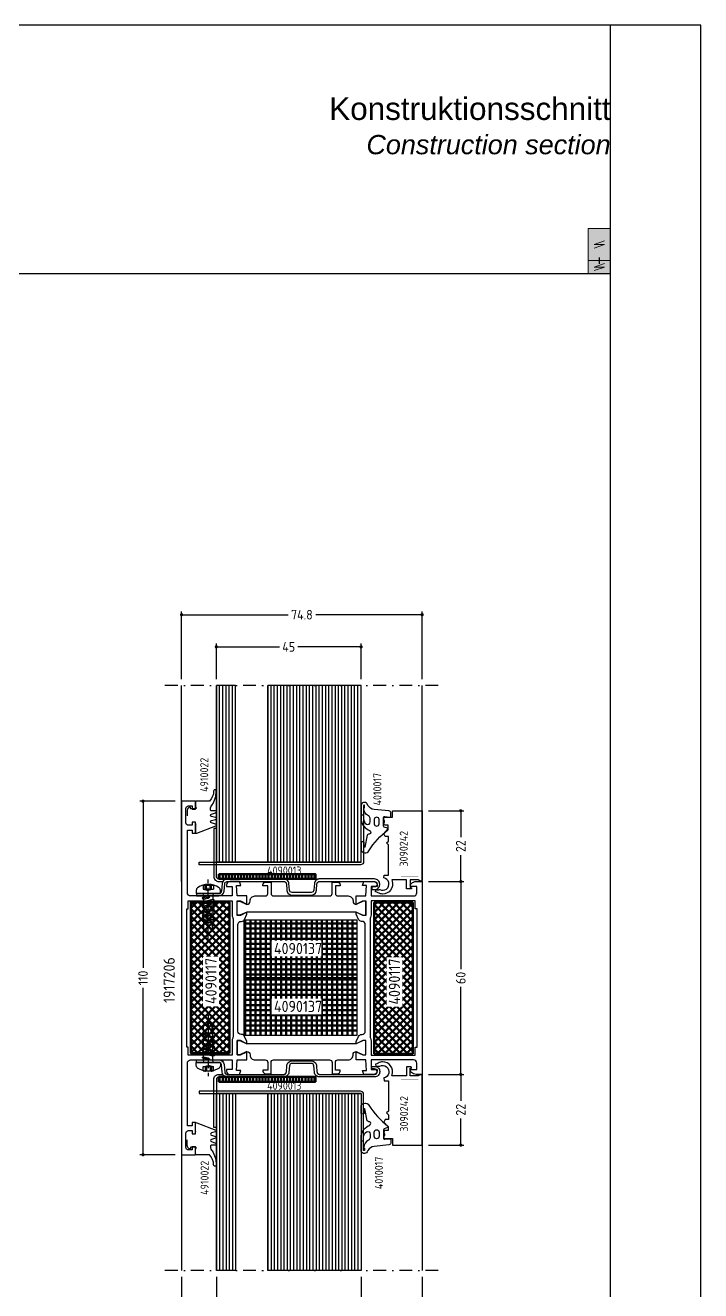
# Model space of a CAD drawing. Header units: millimetres. Extents: x 415 to 4125, y 1522 to 2116.
# Drawn here: x 1094.6 to 1304.6, y 1722.2 to 2115.9 of the extents above; entities that cross this region are included whole.
import ezdxf

# ---------------------------------------------------------------- set-up
doc = ezdxf.new("R2010")
doc.units = ezdxf.units.MM
for name, pattern in [('AM_ISO02W050', [7.5, 6, -1.5]), ('AM_ISO08W050', [18, 12, -1.5, 3, -1.5]), ('DASHDOT', [8, 4, -2, 0, -2])]:
    doc.linetypes.add(name, pattern=pattern)
for name, color, linetype in [('04TXT', 2, 'Continuous'), ('AM_1', 2, 'Continuous'), ('AM_3', 6, 'AM_ISO02W050'), ('AM_7', 4, 'AM_ISO08W050'), ('CENTER', 7, 'Continuous'), ('DUENN', 7, 'Continuous'), ('GLAS', 7, 'Continuous'), ('PROFILE', 7, 'Continuous'), ('TEXT', 7, 'Continuous'), ('THICKNESS2', 7, 'Continuous'), ('WBC-GER-ENG', 7, 'Continuous')]:
    doc.layers.add(name, color=color, linetype=linetype)
for name, color, linetype, lineweight in [('AM_0', 7, 'Continuous', 50), ('AM_5', 3, 'Continuous', 25), ('AM_C', 2, 'Continuous', 50), ('AM_D', 7, 'Continuous', 50), ('Cont2', 2, 'Continuous', 25), ('Cont3', 70, 'Continuous', 18), ('Cont4', 10, 'Continuous', 13)]:
    doc.layers.add(name, color=color, linetype=linetype, lineweight=lineweight)
doc.layers.add('BOUND_EXT', color=30, linetype='Continuous', plot=False)
doc.layers.add('BOUND_INT', color=30, linetype='Continuous', plot=False)
doc.styles.add('HBS_DIMTEXTSTYLE', font='isocp.shx')
doc.styles.get("Standard").update_dxf_attribs({"font": 'ISOCP.SHX'})
doc.styles.add('SWISSB', font='swissb.ttf')
doc.dimstyles.new('HBS_Cata_1-1', dxfattribs={"dimtxt": 3, "dimasz": 1, "dimexe": 1, "dimexo": 2, "dimgap": 1, "dimtad": 0, "dimtoh": 1, "dimdec": 1, "dimdsep": 46, "dimtxsty": 'HBS_DIMTEXTSTYLE', "dimblk": 'DOT', "dimcen": 0, "dimclrd": 256, "dimclre": 256, "dimclrt": 2, "dimadec": 0, "dimazin": 2, "dimtp": 0.1, "dimtm": 0.1, "dimtfac": 0.7, "dimtdec": 1, "dimtmove": 0, "dimatfit": 3, "dimldrblk": 'NONE', "dimfxl": 1, "dimlwd": -1, "dimlwe": -1, "dimarcsym": 1})

# ---------------------------------------------------------------- blocks, each defined once
blk = doc.blocks.new('$$_EX')
at = {"layer": 'BOUND_EXT'}
for p, q in [((210, 297), (0, 297)), ((210, 0), (210, 297))]:
    blk.add_line(p, q, dxfattribs=at)
blk = doc.blocks.new('WI1917206_255_255')
at = {"linetype": 'Continuous'}
for points in [[(2, 46), (3.5, 46), (3.5, 45), (4.5, 45), (4.5, 48.5), (3.5, 48.5), (3.5, 47.5), (2.3, 47.5, -0.414214), (1.5, 48.3), (1.5, 52.7, -0.414214), (2.3, 53.5), (3.5, 53.5), (3.5, 52.5), (4.5, 52.5), (4.5, 55), (0.2, 55), (0.2, -55), (4.5, -55), (4.5, -52.5), (3.5, -52.5), (3.5, -53.5), (2.3, -53.5, -0.414214), (1.5, -52.7), (1.5, -48.3, -0.414214), (2.3, -47.5), (3.5, -47.5), (3.5, -48.5), (4.5, -48.5), (4.5, -45), (3.5, -45), (3.5, -46), (2, -46), (2, -26.5, -0.414214), (3, -25.5), (15.9, -25.5), (15.9, -28.5), (14.2, -28.5), (14.2, -29, 0.414214), (15.2, -30), (18.148865, -30), (18.58563, -28.8), (17.279263, -28.8), (17.5, -25.5), (20.5, -25.499999), (20.5, -22.9), (18.3, -23.9), (17.5, -23.9), (17.5, -19.5), (18.3, -19.5), (20.5, -20.5), (20.5, -19.8), (20.5, -19.8), (19.766453, -18.186197, 0.294108), (18.856087, -17.6), (18.7, -17.6, -0.414214), (17.7, -16.6), (17.7, 16.6, -0.414214), (18.7, 17.6), (18.856087, 17.6, 0.294108), (19.766453, 18.186197), (20.5, 19.8), (20.5, 20.5), (18.3, 19.5), (17.5, 19.5), (17.5, 23.9), (18.3, 23.9), (20.5, 22.9), (20.5, 25.499999), (17.5, 25.5), (17.279263, 28.8), (18.58563, 28.8), (18.148865, 30), (15.2, 30, 0.414214), (14.2, 29), (14.2, 28.5), (15.9, 28.5), (15.9, 25.5), (9.361696, 25.5)], [(9.361696, 25.5), (3, 25.5, -0.414214), (2, 26.5), (2, 46)], [(66.170045, 25.5), (72.3, 25.5, 0.414214), (73.3, 26.5), (73.3, 28.5), (71.5, 28.5), (71.287868, 29.012132), (71.689949, 29.414214, -0.198912), (73.104163, 30), (75, 30), (75, -30), (73.104163, -30, -0.198912), (71.689949, -29.414214), (71.287868, -29.012132), (71.5, -28.5), (73.3, -28.5), (73.3, -26.5, 0.414214), (72.3, -25.5), (59.1, -25.5), (59.1, -28.5), (61, -28.5), (61, -29, -0.414214), (60, -30), (56.851135, -30), (56.41437, -28.8), (57.720737, -28.8), (57.5, -25.5), (54.5, -25.499999), (54.5, -22.9), (56.7, -23.9), (57.5, -23.9), (57.5, -19.5), (56.7, -19.5), (54.5, -20.5), (54.5, -19.8), (55.233547, -18.186197, -0.294108), (56.143913, -17.6), (56.3, -17.6, 0.414214), (57.3, -16.6), (57.3, 16.6, 0.414214), (56.3, 17.6), (56.143913, 17.6, -0.294108), (55.233547, 18.186197), (54.5, 19.8), (54.5, 19.8), (54.5, 20.5), (56.7, 19.5), (57.5, 19.5), (57.5, 23.9), (56.7, 23.9), (54.5, 22.9), (54.5, 25.499999), (57.5, 25.5), (57.720737, 28.8), (56.41437, 28.8), (56.851135, 30), (60, 30, -0.414214), (61, 29), (61, 28.5), (59.1, 28.5), (59.1, 25.5), (66.170045, 25.5)], [(9.498163, 24), (15.9, 24), (15.9, 19.65, 0.112281), (16.101639, 18.763398), (16.101639, 18.763398, -0.112281), (16.2, 18.330909), (16.2, -18.330909, -0.112281), (16.101639, -18.763398, 0.112281), (15.9, -19.65), (15.9, -24), (2.2, -24), (2.2, -21.5), (1.8, -21.5), (1.8, 21.5), (2.2, 21.5), (2.2, 24), (9.498163, 24)], [(66.170045, 24), (59.1, 24), (59.1, 19.65, -0.112281), (58.898361, 18.763398, 0.112281), (58.8, 18.330909), (58.8, -18.330909, 0.112281), (58.898361, -18.763398), (58.898361, -18.763398, -0.112281), (59.1, -19.65), (59.1, -24), (72.8, -24), (72.8, -21.5), (73.4, -21.5), (73.4, 21.5), (72.8, 21.5), (72.8, 24), (66.170045, 24)]]:
    blk.add_lwpolyline(points, format="xyb", dxfattribs=at)
at = {"color": 7, "linetype": 'Continuous'}
for points, format in [([(50.166229, 25.5), (52, 25.5, -0.414214), (53.5, 24), (53.5, 23.9, 0.414214), (54.5, 22.9), (54.5, 22.9), (54.5, 22.949784), (56.5, 23.95), (57.5, 23.95), (57.5, 19.45), (56.5, 19.45), (54.5, 20.450216), (54.5, 20.5), (20.5, 20.5), (20.5, 20.450216), (18.5, 19.45), (17.5, 19.45), (17.5, 23.95), (18.5, 23.95), (20.5, 22.949784), (20.5, 22.9, 0.414214), (21.5, 23.9), (21.5, 24, -0.414214), (23, 25.5), (26.2, 25.5, 0.414214), (27, 26.3), (27, 28.7), (25.5, 28.7), (25.5, 29, -0.414214), (26.3, 29.8), (28, 29.8), (28, 26.3, 0.414214), (28.8, 25.5), (46.2, 25.5, 0.414214), (47, 26.3), (47, 29.8), (48.7, 29.8, -0.414214), (49.5, 29), (49.5, 28.7), (48, 28.7), (48, 26.3, 0.414214), (48.8, 25.5), (50.166229, 25.5)], "xyb"), ([(29.7, 22.851439, 0, 0, 0), (29.7, 24.8, 0, 0, 0), (23, 24.8, 0, 0, 0), (23, 24.8, 0, 0, 0), (23, 21.2, 0, 0, 0), (29.7, 21.2, 0, 0, 0), (29.7, 22.851439, 0.1, 0.1, 0)], "xyseb"), ([(37.15, 22.977918, 0, 0, 0), (37.15, 24.8, 0, 0, 0), (30.4, 24.8, 0, 0, 0), (30.4, 24.8, 0, 0, 0), (30.4, 22.819819, 0.1, 0.1, 0)], "xyseb"), ([(44.6, 22.977918, 0, 0, 0), (44.6, 24.8, 0, 0, 0), (37.85, 24.8, 0, 0, 0), (37.85, 22.977918, 0.1, 0.1, 0)], "xyseb"), ([(45.3, 23.041157, 0, 0, 0), (45.3, 21.2, 0, 0, 0), (52, 21.2, 0, 0, 0), (52, 24.8, 0, 0, 0), (50.197863, 24.8, 0.1, 0.1, 0)], "xyseb"), ([(50.197863, 24.8, 0, 0, 0), (45.3, 24.8, 0, 0, 0), (45.3, 24.8, 0, 0, 0), (45.3, 23.041157, 0.1, 0.1, 0)], "xyseb"), ([(30.4, 22.819819, 0, 0, 0), (30.4, 21.2, 0, 0, 0), (37.15, 21.2, 0, 0, 0), (37.15, 22.977918, 0.1, 0.1, 0)], "xyseb"), ([(37.85, 22.977918, 0, 0, 0), (37.85, 21.2, 0, 0, 0), (44.6, 21.2, 0, 0, 0), (44.6, 21.2, 0, 0, 0), (44.6, 22.977918, 0.1, 0.1, 0)], "xyseb"), ([(50.166229, -25.5), (52, -25.5, 0.414214), (53.5, -24), (53.5, -23.9, -0.414214), (54.5, -22.9), (54.5, -22.9), (54.5, -22.949784), (56.5, -23.95), (57.5, -23.95), (57.5, -19.45), (56.5, -19.45), (54.5, -20.450216), (54.5, -20.5), (20.5, -20.5), (20.5, -20.450216), (18.5, -19.45), (17.5, -19.45), (17.5, -23.95), (18.5, -23.95), (20.5, -22.949784), (20.5, -22.9, -0.414214), (21.5, -23.9), (21.5, -24, 0.414214), (23, -25.5), (26.2, -25.5, -0.414214), (27, -26.3), (27, -28.7), (25.5, -28.7), (25.5, -29, 0.414214), (26.3, -29.8), (28, -29.8), (28, -26.3, -0.414214), (28.8, -25.5), (46.2, -25.5, -0.414214), (47, -26.3), (47, -29.8), (48.7, -29.8, 0.414214), (49.5, -29), (49.5, -28.7), (48, -28.7), (48, -26.3, -0.414214), (48.8, -25.5), (50.166229, -25.5)], "xyb"), ([(29.7, -22.851439, 0, 0, 0), (29.7, -24.8, 0, 0, 0), (23, -24.8, 0, 0, 0), (23, -24.8, 0, 0, 0), (23, -21.2, 0, 0, 0), (29.7, -21.2, 0, 0, 0), (29.7, -22.851439, 0.1, 0.1, 0)], "xyseb"), ([(30.4, -22.819819, 0, 0, 0), (30.4, -21.2, 0, 0, 0), (37.15, -21.2, 0, 0, 0), (37.15, -22.977918, 0.1, 0.1, 0)], "xyseb"), ([(37.15, -22.977918, 0, 0, 0), (37.15, -24.8, 0, 0, 0), (30.4, -24.8, 0, 0, 0), (30.4, -24.8, 0, 0, 0), (30.4, -22.819819, 0.1, 0.1, 0)], "xyseb"), ([(37.85, -22.977918, 0, 0, 0), (37.85, -21.2, 0, 0, 0), (44.6, -21.2, 0, 0, 0), (44.6, -21.2, 0, 0, 0), (44.6, -22.977918, 0.1, 0.1, 0)], "xyseb"), ([(44.6, -22.977918, 0, 0, 0), (44.6, -24.8, 0, 0, 0), (37.85, -24.8, 0, 0, 0), (37.85, -22.977918, 0.1, 0.1, 0)], "xyseb"), ([(45.3, -23.041157, 0, 0, 0), (45.3, -21.2, 0, 0, 0), (52, -21.2, 0, 0, 0), (52, -24.8, 0, 0, 0), (50.197863, -24.8, 0.1, 0.1, 0)], "xyseb"), ([(50.197863, -24.8, 0, 0, 0), (45.3, -24.8, 0, 0, 0), (45.3, -24.8, 0, 0, 0), (45.3, -23.041157, 0.1, 0.1, 0)], "xyseb")]:
    blk.add_lwpolyline(points, format=format, dxfattribs=at)
blk = doc.blocks.new('4090117')
at = {"layer": 'AM_C'}
h = blk.add_hatch(dxfattribs=at)
h.set_pattern_fill('ANSI37', color=256, scale=0.5)
h.set_pattern_definition([(45, (1946.328, 618.6448), (-1.122532, 1.122532), []), (135, (1946.328, 618.6448), (-1.122532, -1.122532), [])])
h.paths.add_polyline_path([(1959.06, 634.89), (1959.06, 681.89), (1947.06, 681.89), (1947.06, 634.89)])
at = {"layer": 'AM_D', "color": 2}
blk.add_lwpolyline([(1959.06, 634.89), (1959.06, 681.89), (1947.06, 681.89), (1947.06, 634.89), (1959.06, 634.89)], close=True, dxfattribs=at)
at = {"layer": '04TXT', "insert": (1951.59, 650.18), "char_height": 3.5, "attachment_point": 1, "rotation": 90, "bg_fill": 3, "box_fill_scale": 1.2, "bg_fill_color": 256, "bg_fill_transparency": 0}
blk.add_mtext_dynamic_manual_height_columns('{\\C7;4090117}', width=13.9994, gutter_width=12.5, heights=[3.4], dxfattribs=at)
blk = doc.blocks.new('4090137_custom_wos')
blk.add_lwpolyline([(35.7, 9), (35.7, -9), (0.7, -9), (0.7, 9), (35.7, 9)], close=True)
blk = doc.blocks.new('4090137x')
at = {"layer": 'AM_C'}
h = blk.add_hatch(dxfattribs=at)
h.set_pattern_fill('NET', color=1, scale=0.5)
h.set_pattern_definition([(0, (-121.9446, -27.6104), (0, 1.5875), []), (90, (-121.9446, -27.6104), (-1.5875, 1e-16), [])])
h.paths.add_polyline_path([(1992.76, 607.79), (1992.76, 642.79), (1974.76, 642.79), (1974.76, 607.79)])
at = {"layer": 'AM_1', "rotation": 90}
blk.add_blockref('4090137_custom_wos', (1983.76, 607.09), dxfattribs=at)
at = {"layer": '04TXT', "insert": (1981.95, 617.02), "char_height": 3.5, "attachment_point": 1, "rotation": 90, "bg_fill": 3, "box_fill_scale": 1.2, "bg_fill_color": 256, "bg_fill_transparency": 0}
blk.add_mtext_dynamic_manual_height_columns('{\\C7;4090137}', width=13.9994, gutter_width=12.5, heights=[3.4], dxfattribs=at)
blk = doc.blocks.new('WI4910022')
at = {"linetype": 'Continuous'}
for points, format in [([(0, -7.384542), (0, -9.699781, 0.537715), (0.418, -9.975781), (6.318, -7.675781, 0.71283), (6.278, -7.109781), (4.977, -6.761781, -0.767327), (4.977, -6.037781), (6.278, -5.689781, 0.767327), (6.278, -5.109781), (4.961, -4.756781, -0.767327), (4.961, -4.075781), (6.278, -3.589781, 0.876976), (6.2, -2.999781), (5, -2.999781, -0.414214), (4.7, -2.699781), (4.7, -2.479781, -0.288751), (5.2, -1.180781, 0.150709), (6.444974, 3.166565, 1.016945), (5.644974, 3.153565, -0.221064), (4.326972, 0.049094, -0.039181), (3.703, 0.000219), (0.3, 0.000219, 0.414214), (0, -0.299781), (0, -1.615021), (0.187939, -2.131377, -0.520567), (0, -2.399781), (-1.33218, -2.399781, -0.36397), (-1.529142, -2.234511), (-1.576655, -1.965052, 0.594937), (-1.910016, -1.853511), (-2.122998, -2.052119, 0.208), (-2.6, -3.14915), (-2.6, -4.591673)], "xyb"), ([(-1.601403, -4.553482, 0, 0, 0.215574), (-1.909647, -3.76437, 0, 0, -0.717695), (-1.663439, -3.252018, 0, 0, 0), (-0.226878, -3.428405, 0, 0, -0.378866), (0.3, -4.023933, 0, 0, 0), (0.3, -4.97563, 0, 0, 0), (0.3, -4.97563, 0, 0, -0.378866), (-0.226878, -5.571158, 0, 0, 0), (-1.663439, -5.747545, 0, 0, -0.717695), (-1.909647, -5.235193, 0, 0, 0.188379), (-1.601403, -4.553482, 0.1, 0.1, 0)], "xyseb"), ([(2.565643, -4.199781, 0, 0, 0), (2.300038, -4.199781, 0, 0, -0.414214), (1.700038, -3.599781, 0, 0, 0), (1.700038, -2.399781, 0, 0, -0.414214), (2.300038, -1.799781, 0, 0, 0), (2.800038, -1.799781, 0, 0, -0.414214), (3.400038, -2.399781, 0, 0, 0), (3.400038, -3.599781, 0, 0, -0.414214), (2.800038, -4.199781, 0, 0, 0), (2.565643, -4.199781, 0.1, 0.1, 0)], "xyseb"), ([(-2.6, -4.591673, 0, 0, 0), (-2.6, -5.850413, 0, 0, 0.208), (-2.122998, -6.947444, 0, 0, 0), (-1.910016, -7.146052, 0, 0, 0.594937), (-1.576655, -7.034511, 0, 0, 0), (-1.529142, -6.765052, 0, 0, -0.36397), (-1.33218, -6.599781, 0, 0, 0), (0, -6.599781, 0, 0, -0.520567), (0.187939, -6.868186, 0, 0, 0), (0.108146, -7.087413, 0.1, 0.1, 0)], "xyseb"), ([(1.300038, -6.990217, 0, 0, 0), (1.300038, -6.299781, 0, 0, -0.414214), (1.800038, -5.799781, 0, 0, 0), (2.416841, -5.799781, 0.1, 0.1, 0)], "xyseb"), ([(2.416841, -5.799781, 0, 0, 0), (2.900038, -5.799781, 0, 0, -0.414214), (3.400038, -6.299781, 0, 0, 0), (3.400038, -6.734514, 0, 0, -0.30908), (2.763268, -7.666214, 0, 0, 0), (1.981653, -7.970932, 0, 0, -0.527791), (1.300038, -7.505083, 0, 0, 0), (1.300038, -6.990217, 0.1, 0.1, 0)], "xyseb")]:
    blk.add_lwpolyline(points, format=format, dxfattribs=at)
blk.add_lwpolyline([(0.108146, -7.087413), (0, -7.384543)], dxfattribs=at)
blk = doc.blocks.new('4080436_custom_wos')
blk.add_lwpolyline([(-26.97, 0.4, 0.004374), (-27, 0.42, 0.009393), (-27.04, 0.45, 0.008732), (-27.08, 0.48, 0.006678), (-27.11, 0.5, 0.005796), (-27.14, 0.53, 0.003775), (-27.17, 0.54, 0.00446), (-27.21, 0.56, 0.004745), (-27.24, 0.58, 0.004746), (-27.27, 0.6, 0.005446), (-27.31, 0.62, 0.006611), (-27.35, 0.64, 0.007175), (-27.39, 0.66, 0.007951), (-27.43, 0.68, 0.006443), (-27.47, 0.7, 0.006656), (-27.51, 0.71, 0.007901), (-27.55, 0.72, 0.007046), (-27.58, 0.73, 0.005573), (-27.62, 0.74, 0.006095), (-27.65, 0.75, 0.006961), (-27.7, 0.76, 0.006263), (-27.73, 0.77, 0.005895), (-27.77, 0.78, 0.004888), (-27.81, 0.78, 0.004858), (-27.85, 0.79, 0.005749), (-27.88, 0.79, 0.006349), (-27.92, 0.8, 0.006609), (-27.96, 0.8, 0.006539), (-28, 0.8, 0.006195), (-28.04, 0.8), (-48.2, 0.8, -0.414214), (-49, 1.6), (-49, 16.5), (-49.8, 16.5), (-49.8, 1.6, 0.414214), (-48.2, 0), (-46.99, 0, 0.109506), (-47.19, -0.66), (-47.4, -2.97, -0.388866), (-48.19, -3.7), (-55.2, -3.7), (-55.2, -4.5), (-48.19, -4.5, 0.388866), (-46.6, -3.04), (-46.4, -0.73, -0.388866), (-45.6, 0), (-28.04, 0, -0.031191), (-27.94, -0.01, -0.032117), (-27.84, -0.03, -0.034113), (-27.74, -0.06, -0.033448), (-27.64, -0.11, -0.033036), (-27.55, -0.17, -0.034054), (-27.47, -0.24, -0.033669), (-27.4, -0.32, -0.0353), (-27.34, -0.41, -0.035248), (-27.29, -0.51, -0.034082), (-27.26, -0.62, -0.035248), (-27.24, -0.73), (-27.06, -2.74, 0.009909), (-27.06, -2.8, 0.007889), (-27.05, -2.86, 0.008695), (-27.04, -2.91, 0.00948), (-27.03, -2.97, 0.009796), (-27.01, -3.03, 0.009634), (-27, -3.08, 0.009059), (-26.97, -3.14, 0.316051), (-25.47, -4.2), (-19.48, -4.2, 0.316051), (-17.98, -3.14, 0.010145), (-17.96, -3.08, 0.008062), (-17.94, -3.03, 0.008782), (-17.92, -2.97, 0.009483), (-17.91, -2.92, 0.009718), (-17.9, -2.86, 0.009471), (-17.89, -2.8, 0.008803), (-17.89, -2.74), (-17.71, -0.73, -0.025271), (-17.7, -0.65, -0.025635), (-17.68, -0.57, -0.025685), (-17.65, -0.49, -0.025804), (-17.62, -0.42, -0.025802), (-17.57, -0.35, -0.024503), (-17.53, -0.29, -0.024568), (-17.47, -0.23, -0.024904), (-17.41, -0.18, -0.025509), (-17.35, -0.13, -0.025192), (-17.28, -0.09, -0.046587), (-17.13, -0.03, -0.024117), (-17.06, -0.01, -0.023804), (-16.99, 0, -0.023114), (-16.91, 0), (0.2, 0, -0.414214), (1, -0.8), (1, -0.9, -0.414214), (0.2, -1.7), (-0.7, -1.7), (-0.7, -2.5), (0.2, -2.5, 0.414214), (1.8, -0.9), (1.8, -0.8, 0.414214), (0.2, 0.8), (-16.91, 0.8, 0.006823), (-16.95, 0.8, 0.006631), (-16.99, 0.8, 0.006434), (-17.04, 0.8, 0.006371), (-17.08, 0.79, 0.006494), (-17.12, 0.79, 0.006197), (-17.16, 0.78, 0.006224), (-17.2, 0.77, 0.00638), (-17.24, 0.77, 0.006071), (-17.28, 0.76, 0.005434), (-17.32, 0.75, 0.005653), (-17.36, 0.74, 0.007587), (-17.4, 0.72, 0.009381), (-17.44, 0.71, 0.008193), (-17.49, 0.69, 0.00629), (-17.53, 0.68, 0.006974), (-17.57, 0.66, 0.005712), (-17.61, 0.64, 0.00638), (-17.65, 0.62, 0.005872), (-17.68, 0.6, 0.006229), (-17.72, 0.58, 0.00628), (-17.76, 0.55, 0.007), (-17.8, 0.53, 0.00673), (-17.84, 0.5, 0.005989), (-17.87, 0.48, 0.008282), (-17.91, 0.45, 0.009345), (-17.94, 0.42, 0.006288), (-17.98, 0.4, 0.191525), (-18.51, -0.66), (-18.68, -2.67, -0.388765), (-19.48, -3.4), (-25.47, -3.4, -0.388765), (-26.27, -2.67), (-26.44, -0.66, 0.191525), (-26.97, 0.4)], format="xyb", close=True)
blk.add_arc((-45.6, -0.8), 1.6, 90, 150)
blk = doc.blocks.new('WS4070448')
for p, q in [((45.28, 178.42), (45.28, 176.06)), ((45.28, 178.42), (48.18, 178.42)), ((48.18, 176.06), (48.18, 178.42)), ((45.28, 176.06), (46.73, 174.42)), ((46.73, 174.42), (48.18, 176.06))]:
    blk.add_line(p, q)
blk.add_lwpolyline([(50.05, 189.18, 0.314856), (43.41, 189.18, 0.244912), (42.98, 188.36), (42.98, 187.42), (50.48, 187.42), (50.48, 188.36, 0.244912), (50.05, 189.18, 0.138291)], format="xyb")
for points in [[(44.78, 185.92), (45.28, 185.63), (46.73, 185.98), (47.23, 186.35), (46.73, 186.55), (45.28, 186.21)], [(44.78, 184.52), (45.28, 184.23), (48.18, 184.92), (48.68, 185.21), (48.18, 185.5), (45.28, 184.81)], [(44.78, 183.12), (45.28, 182.83), (48.18, 183.52), (48.68, 183.81), (48.18, 184.1), (45.28, 183.41)], [(44.78, 181.72), (45.28, 181.43), (48.18, 182.12), (48.68, 182.41), (48.18, 182.7), (45.28, 182.01)], [(44.78, 180.32), (45.28, 180.03), (48.18, 180.72), (48.68, 181.01), (48.18, 181.3), (45.28, 180.61)], [(44.78, 178.92), (45.28, 178.63), (48.18, 179.32), (48.68, 179.61), (48.18, 179.9), (45.28, 179.21)]]:
    blk.add_lwpolyline(points, close=True)
for points in [[(44.78, 185.92), (47.23, 186.35)], [(44.78, 184.52), (48.68, 185.21)], [(45.28, 186.92), (45.28, 186.21)], [(45.28, 185.63), (45.28, 185.21)], [(45.28, 185.63), (45.28, 184.81)], [(45.28, 185.63), (45.28, 184.81)], [(48.18, 186.92), (48.18, 185.5)], [(44.78, 183.12), (48.68, 183.81)], [(44.78, 181.72), (48.68, 182.41)], [(45.28, 184.23), (45.28, 183.41)], [(45.28, 182.83), (45.28, 182.01)], [(45.28, 181.43), (45.28, 180.61)], [(48.18, 184.92), (48.18, 184.1)], [(48.18, 183.52), (48.18, 182.7)], [(48.18, 182.12), (48.18, 181.3)], [(44.78, 180.32), (48.68, 181.01)], [(44.78, 178.92), (48.68, 179.61)], [(45.28, 180.03), (45.28, 179.21)], [(45.28, 178.63), (45.28, 178.42)], [(45.28, 177.23), (45.28, 176.41)], [(47.93, 178.42), (47.93, 176.17), (46.76, 174.78)], [(48.18, 180.72), (48.18, 179.9)], [(48.18, 179.32), (48.18, 178.42)], [(48.18, 177.92), (48.18, 177.1)]]:
    blk.add_lwpolyline(points)
for centre, radius, start, end in [((44.78, 186.92), 0.5, 0, 90), ((48.68, 186.92), 0.5, 90, 180), ((45.27, 174.59), 1.47, 353.4244, 89.6688)]:
    blk.add_arc(centre, radius, start, end)
at = {"layer": 'AM_3'}
for p, q in [((45.76, 188.75), (45.76, 190.14)), ((46.17, 188.75), (46.17, 190.03)), ((47.29, 188.75), (47.29, 190.03)), ((47.7, 188.75), (47.7, 190.14))]:
    blk.add_line(p, q, dxfattribs=at)
for points in [[(45.08, 189.98), (45.08, 188.75)], [(48.38, 189.98), (48.38, 188.75)], [(45.08, 188.75), (46.73, 188.31)], [(48.38, 188.75), (46.73, 188.31)]]:
    blk.add_lwpolyline(points, dxfattribs=at)
for centre, radius, start, end in [((45.14, 191.26), 1.28, 267.2848, 298.8872), ((46.73, 192.91), 2.94, 250.6988, 289.3012), ((48.32, 191.26), 1.28, 241.1128, 272.7152), ((45.42, 189.91), 1.21, 253.6643, 286.3357), ((46.73, 198.84), 10.13, 264.4948, 275.5052), ((48.04, 189.91), 1.21, 253.6643, 286.3357)]:
    blk.add_arc(centre, radius, start, end, dxfattribs=at)
at = {"layer": 'AM_7'}
blk.add_line((46.71, 172.66), (46.73, 191.72), dxfattribs=at)
blk = doc.blocks.new('4080257_custom_wos')
blk.add_lwpolyline([(0.8, 0.2, -0.414214), (-0.2, -0.8), (-50.3, -0.8), (-50.3, 0), (-0.2, 0, 0.414214), (0, 0.2), (0, 14.7), (0.8, 14.7), (0.8, 0.2)], format="xyb", close=True)
blk = doc.blocks.new('30x1.5')
at = {"layer": 'AM_C'}
h = blk.add_hatch(dxfattribs=at)
h.set_pattern_fill('LINE', color=256, scale=0.3, angle=90)
h.set_pattern_definition([(90, (2674.2662, 640.5052), (-0.9525, 6e-17), [])])
h.paths.add_polyline_path([(2684.27, 641.71), (2684.27, 640.21), (2714.27, 640.21), (2714.27, 641.71)])
blk.add_lwpolyline([(2684.27, 641.71), (2684.27, 640.21), (2714.27, 640.21), (2714.27, 641.71)], close=True, dxfattribs=at)
blk = doc.blocks.new('WI3090242_255_255')
at = {"linetype": 'Continuous'}
for points, format in [([(-6.580485, 0.5), (-9.456587, 0.5), (-9.337115, 0.111765, -0.504614), (-12.300001, -3.9, -0.120349), (-13.668323, -3.507256, 0.072063), (-14.468774, -3.192011), (-14.4, -2.6), (-13.495213, -2.6), (-13.334818, -2.458545), (-13.212628, -2.523256, 1.162392), (-11.937065, 1.115927), (-11.854068, 2), (-10.5, 2), (-10.5, 11.417157), (-11.082843, 12), (-10.5, 12.582843), (-10.5, 14), (-11.5, 14), (-11.883022, 14.821394), (-10.6, 16.35044), (-10.6, 17.5), (-11.7, 17.5), (-11.933518, 17.988332, 0.339409), (-11.903971, 19.205369, -0.613429), (-11.5, 20)], "xyb"), ([(-11.5, 20), (-9.2, 20), (-9.2, 22), (0, 22), (0, 0.3), (-0.45, 0.040192), (-1.24641, 0.5), (-3.7, 0.5), (-3.7, -1.9), (-3.5, -1.9, -1), (-3.5, -2.3), (-4.9, -2.3), (-4.9, 0.5), (-6.580485, 0.5)], "xyb"), ([(-6.580485, 1.7, 0.1, 0.1, 0), (-1.2, 1.7, 0, 0, 0), (-1.2, 20.8, 0, 0, 0), (-8, 20.8, 0, 0, 0), (-8, 19.1, 0, 0, 0), (-8, 19.1, 0, 0, -0.414214), (-8.3, 18.8, 0, 0, 0), (-9.5, 18.8, 0, 0, 0), (-9.5, 1.7, 0, 0, 0), (-6.580485, 1.7, 0.1, 0.1, 0)], "xyseb")]:
    blk.add_lwpolyline(points, format=format, dxfattribs=at)
blk = doc.blocks.new('WI4010017_252_252')
at = {"linetype": 'Continuous'}
for points in [[(-3.47175, 2.422849, -0.240056), (-5.376381, 3.657427), (-5.644, 4.12, 0.767327), (-7.51, 3.62), (-7.51, -0.349, 0.286745), (-5.263, -3.944), (-4.861, -4.14, -0.149451), (-4.733, -4.259), (-4.577, -4.53, -0.57735), (-5.01, -5.28), (-5.132603, -5.28), (-5.173206, -5.305874, 0.158399), (-5.556307, -5.595998), (-6.371855, -9.276574, -0.113567), (-6.429677, -9.398061, -0.190093), (-6.510385, -9.193232), (-6.51, -8.11996, 1), (-7.51, -8.119601), (-7.51074, -10.181154, 0.009709), (-7.51, -10.219981, 0.587918), (-5.076012, -10.468668, -0.091591), (0.808851, -3.934984, 0.553622), (0.702606, -3.437713), (-0.302606, -3.071846, -0.315299), (-0.5, -2.789938), (-0.5, -0.1, -0.449698), (-0.164202, 0.197856), (1.464202, 0.002144, 0.449698), (1.8, 0.3), (1.8, 1.1565, 0.354573), (1.165065, 1.939286), (-3.47175, 2.422849)], [(-4.715, -0.285, 0.292811), (-5.171, 0.444, -0.290987), (-6.61, 2.708), (-6.61, 2.92), (-6.51, 2.92, 0.414214), (-6.41, 3.02), (-6.41, 3.62, 0.414214), (-6.51, 3.72), (-6.61, 3.72, 0.414214), (-6.71, 3.62), (-6.71, -0.483, 0.244698), (-5.857, -2.121), (-5.812, -2.153, 0.673804), (-4.723, -1.448), (-4.715, -0.285)], [(-1.91, -0.73, 1), (-3.41, -0.73), (-3.41, -2.03, 1), (-1.91, -2.03), (-1.91, -0.73)]]:
    blk.add_lwpolyline(points, format="xyb", close=True, dxfattribs=at)
blk = doc.blocks.new('_Dot')
at = {"color": 0, "linetype": 'ByBlock', "lineweight": -2}
blk.add_line((-0.5, 0), (-1, 0), dxfattribs=at)
at = {"color": 0, "linetype": 'ByBlock', "const_width": 0.5}
blk.add_lwpolyline([(-0.25, 0, 1), (0.25, 0, 1)], format="xyb", close=True, dxfattribs=at)
blk = doc.blocks.new('*D232')
at = {"layer": 'AM_5', "transparency": 16777216}
for p, q in [((1154.01, 1912.49), (1154.01, 1923.49)), ((1155.01, 1922.49), (1173.65, 1922.49)), ((1198.01, 1922.49), (1179.38, 1922.49)), ((1199.01, 1912.49), (1199.01, 1923.49))]:
    blk.add_line(p, q, dxfattribs=at)
at = {"layer": 'Defpoints', "color": 0, "transparency": 16777216}
for p in [(1154.01, 1922.49), (1154.01, 1910.49), (1199.01, 1910.49)]:
    blk.add_point(p, dxfattribs=at)
at = {"layer": 'AM_5', "transparency": 16777216, "rotation": 180}
blk.add_blockref('_Dot', (1154.01, 1922.49), dxfattribs=at)
at = {"layer": 'AM_5', "transparency": 16777216}
blk.add_blockref('_Dot', (1199.01, 1922.49), dxfattribs=at)
at = {"layer": 'AM_5', "color": 2, "transparency": 16777216, "insert": (1176.51, 1922.49), "char_height": 3, "attachment_point": 5, "style": 'HBS_DIMTEXTSTYLE'}
blk.add_mtext('45', dxfattribs=at)
blk = doc.blocks.new('_None')
blk = doc.blocks.new('*D233')
at = {"layer": 'AM_5', "transparency": 16777216}
for p, q in [((1143.21, 1912.49), (1143.21, 1933.49)), ((1218.01, 1912.49), (1218.01, 1933.49)), ((1144.21, 1932.49), (1176.31, 1932.49)), ((1217.01, 1932.49), (1184.91, 1932.49))]:
    blk.add_line(p, q, dxfattribs=at)
at = {"layer": 'Defpoints', "color": 0, "transparency": 16777216}
for p in [(1143.21, 1932.49), (1143.21, 1910.49), (1218.01, 1910.49)]:
    blk.add_point(p, dxfattribs=at)
at = {"layer": 'AM_5', "transparency": 16777216, "rotation": 180}
blk.add_blockref('_Dot', (1143.21, 1932.49), dxfattribs=at)
at = {"layer": 'AM_5', "transparency": 16777216}
blk.add_blockref('_Dot', (1218.01, 1932.49), dxfattribs=at)
at = {"layer": 'AM_5', "color": 2, "transparency": 16777216, "insert": (1180.61, 1932.49), "char_height": 3, "attachment_point": 5, "style": 'HBS_DIMTEXTSTYLE'}
blk.add_mtext('74.8', dxfattribs=at)
blk = doc.blocks.new('*D234')
at = {"layer": 'AM_5', "transparency": 16777216}
for p, q in [((1154.01, 1726.49), (1154.01, 1715.49)), ((1199.01, 1726.49), (1199.01, 1715.49)), ((1155.01, 1716.49), (1173.65, 1716.49)), ((1198.01, 1716.49), (1179.38, 1716.49))]:
    blk.add_line(p, q, dxfattribs=at)
at = {"layer": 'Defpoints', "color": 0, "transparency": 16777216}
for p in [(1154.01, 1728.49), (1199.01, 1728.49), (1154.01, 1716.49)]:
    blk.add_point(p, dxfattribs=at)
at = {"layer": 'AM_5', "transparency": 16777216, "rotation": 180}
blk.add_blockref('_Dot', (1154.01, 1716.49), dxfattribs=at)
at = {"layer": 'AM_5', "transparency": 16777216}
blk.add_blockref('_Dot', (1199.01, 1716.49), dxfattribs=at)
at = {"layer": 'AM_5', "color": 2, "transparency": 16777216, "insert": (1176.51, 1716.49), "char_height": 3, "attachment_point": 5, "style": 'HBS_DIMTEXTSTYLE'}
blk.add_mtext('45', dxfattribs=at)
blk = doc.blocks.new('*D235')
at = {"layer": 'AM_5', "transparency": 16777216}
for p, q in [((1143.21, 1726.49), (1143.21, 1705.49)), ((1218.01, 1726.49), (1218.01, 1705.49)), ((1144.21, 1706.49), (1176.31, 1706.49)), ((1217.01, 1706.49), (1184.91, 1706.49))]:
    blk.add_line(p, q, dxfattribs=at)
at = {"layer": 'Defpoints', "color": 0, "transparency": 16777216}
for p in [(1143.21, 1728.49), (1218.01, 1728.49), (1143.21, 1706.49)]:
    blk.add_point(p, dxfattribs=at)
at = {"layer": 'AM_5', "transparency": 16777216, "rotation": 180}
blk.add_blockref('_Dot', (1143.21, 1706.49), dxfattribs=at)
at = {"layer": 'AM_5', "transparency": 16777216}
blk.add_blockref('_Dot', (1218.01, 1706.49), dxfattribs=at)
at = {"layer": 'AM_5', "color": 2, "transparency": 16777216, "insert": (1180.61, 1706.49), "char_height": 3, "attachment_point": 5, "style": 'HBS_DIMTEXTSTYLE'}
blk.add_mtext('74.8', dxfattribs=at)
blk = doc.blocks.new('*D236')
at = {"layer": 'AM_5', "transparency": 16777216}
for p, q in [((1220.01, 1871.49), (1231.01, 1871.49)), ((1230.01, 1870.49), (1230.01, 1863.26)), ((1230.01, 1850.49), (1230.01, 1857.71)), ((1220.01, 1849.49), (1231.01, 1849.49))]:
    blk.add_line(p, q, dxfattribs=at)
at = {"layer": 'Defpoints', "color": 0, "transparency": 16777216}
for p in [(1218.01, 1871.49), (1218.01, 1849.49), (1230.01, 1849.49)]:
    blk.add_point(p, dxfattribs=at)
at = {"layer": 'AM_5', "transparency": 16777216}
for p, rotation in [((1230.01, 1871.49), 90), ((1230.01, 1849.49), 270)]:
    blk.add_blockref('_Dot', p, dxfattribs=dict(at, rotation=rotation))
at = {"layer": 'AM_5', "color": 2, "transparency": 16777216, "insert": (1230.01, 1860.49), "char_height": 3, "attachment_point": 5, "rotation": 90, "style": 'HBS_DIMTEXTSTYLE'}
blk.add_mtext('22', dxfattribs=at)
blk = doc.blocks.new('*D237')
at = {"layer": 'AM_5', "transparency": 16777216}
for p, q in [((1220.01, 1849.49), (1231.01, 1849.49)), ((1230.01, 1848.49), (1230.01, 1822.23)), ((1230.01, 1790.49), (1230.01, 1816.74)), ((1220.01, 1789.49), (1231.01, 1789.49))]:
    blk.add_line(p, q, dxfattribs=at)
at = {"layer": 'Defpoints', "color": 0, "transparency": 16777216}
for p in [(1218.01, 1849.49), (1218.01, 1789.49), (1230.01, 1789.49)]:
    blk.add_point(p, dxfattribs=at)
at = {"layer": 'AM_5', "transparency": 16777216}
for p, rotation in [((1230.01, 1849.49), 90), ((1230.01, 1789.49), 270)]:
    blk.add_blockref('_Dot', p, dxfattribs=dict(at, rotation=rotation))
at = {"layer": 'AM_5', "color": 2, "transparency": 16777216, "insert": (1230.01, 1819.49), "char_height": 3, "attachment_point": 5, "rotation": 90, "style": 'HBS_DIMTEXTSTYLE'}
blk.add_mtext('60', dxfattribs=at)
blk = doc.blocks.new('*D238')
at = {"layer": 'AM_5', "transparency": 16777216}
for p, q in [((1220.01, 1789.49), (1231.01, 1789.49)), ((1230.01, 1788.49), (1230.01, 1781.26)), ((1230.01, 1768.49), (1230.01, 1775.71)), ((1220.01, 1767.49), (1231.01, 1767.49))]:
    blk.add_line(p, q, dxfattribs=at)
at = {"layer": 'Defpoints', "color": 0, "transparency": 16777216}
for p in [(1218.01, 1789.49), (1218.01, 1767.49), (1230.01, 1767.49)]:
    blk.add_point(p, dxfattribs=at)
at = {"layer": 'AM_5', "transparency": 16777216}
for p, rotation in [((1230.01, 1789.49), 90), ((1230.01, 1767.49), 270)]:
    blk.add_blockref('_Dot', p, dxfattribs=dict(at, rotation=rotation))
at = {"layer": 'AM_5', "color": 2, "transparency": 16777216, "insert": (1230.01, 1778.49), "char_height": 3, "attachment_point": 5, "rotation": 90, "style": 'HBS_DIMTEXTSTYLE'}
blk.add_mtext('22', dxfattribs=at)
blk = doc.blocks.new('*D239')
at = {"layer": 'AM_5', "transparency": 16777216}
for p, q in [((1141.21, 1874.49), (1130.21, 1874.49)), ((1131.21, 1873.49), (1131.21, 1822.59)), ((1131.21, 1765.49), (1131.21, 1816.38)), ((1141.21, 1764.49), (1130.21, 1764.49))]:
    blk.add_line(p, q, dxfattribs=at)
at = {"layer": 'Defpoints', "color": 0, "transparency": 16777216}
for p in [(1143.21, 1874.49), (1131.21, 1764.49), (1143.21, 1764.49)]:
    blk.add_point(p, dxfattribs=at)
at = {"layer": 'AM_5', "transparency": 16777216}
for p, rotation in [((1131.21, 1874.49), 90), ((1131.21, 1764.49), 270)]:
    blk.add_blockref('_Dot', p, dxfattribs=dict(at, rotation=rotation))
at = {"layer": 'AM_5', "color": 2, "transparency": 16777216, "insert": (1131.21, 1819.49), "char_height": 3, "attachment_point": 5, "rotation": 90, "style": 'HBS_DIMTEXTSTYLE'}
blk.add_mtext('110', dxfattribs=at)
blk = doc.blocks.new('Opening20')
at = {"layer": 'AM_0', "ltscale": 0.1}
h = blk.add_hatch(color=256, dxfattribs=at)
h.set_gradient(color1=(173, 173, 173), rotation=135, centered=1, tint=1, name='CURVED')
h.paths.add_polyline_path([(189, 268.4), (196, 268.4), (196, 272.4), (189, 272.4)])
h = blk.add_hatch(color=256, dxfattribs=at)
h.set_gradient(color1=(173, 173, 173), rotation=135, centered=1, tint=1, name='CURVED')
h.paths.add_polyline_path([(189, 258.4), (196, 258.4), (196, 268.4), (189, 268.4)])
at = {"layer": 'Cont3'}
for points in [[(189, 268.4), (196, 268.4), (196, 272.4), (189, 272.4)], [(189, 258.4), (196, 258.4), (196, 268.4), (189, 268.4)]]:
    blk.add_lwpolyline(points, close=True, dxfattribs=at)
at = {"layer": 'Cont4'}
for points in [[(190.9, 269.3), (194.1, 270.4), (190.9, 270.4), (194.1, 271.5)], [(190.9, 262.3), (194.1, 263.4), (190.9, 263.4), (194.1, 264.5)]]:
    blk.add_lwpolyline(points, dxfattribs=at)
blk = doc.blocks.new('Linie Konstruktionsschnitt')
at = {"layer": 'Cont2'}
blk.add_line((0, -1), (0, 1), dxfattribs=at)

msp = doc.modelspace()

# ---------------------------------------------------------------- linework, layer by layer
at = {"layer": 'BOUND_EXT'}
msp.add_line((1276.612, 1521.86), (1276.612, 2115.86), dxfattribs=at)
at = {"layer": 'BOUND_INT'}
msp.add_line((912.612, 2038.66), (1276.612, 2038.66), dxfattribs=at)
at = {"layer": 'CENTER', "linetype": 'DASHDOT'}
for p, q in [((1223.014, 1910.486), (1138.014, 1910.486)), ((1223.014, 1728.486), (1138.014, 1728.486))]:
    msp.add_line(p, q, dxfattribs=at)
at = {"layer": 'GLAS'}
for p, q in [((1154.014, 1855.486), (1154.014, 1910.486)), ((1155.014, 1855.486), (1155.014, 1910.486)), ((1156.014, 1855.486), (1156.014, 1910.486)), ((1157.014, 1855.486), (1157.014, 1910.486)), ((1158.014, 1855.486), (1158.014, 1910.486)), ((1159.014, 1855.486), (1159.014, 1910.486)), ((1160.014, 1855.486), (1160.014, 1910.486)), ((1170.014, 1855.486), (1170.014, 1910.486)), ((1171.014, 1855.486), (1171.014, 1910.486)), ((1172.014, 1855.486), (1172.014, 1910.486)), ((1173.014, 1855.486), (1173.014, 1910.486)), ((1174.014, 1855.486), (1174.014, 1910.486)), ((1175.014, 1855.486), (1175.014, 1910.486)), ((1176.014, 1855.486), (1176.014, 1910.486)), ((1177.014, 1855.486), (1177.014, 1910.486)), ((1178.014, 1855.486), (1178.014, 1910.486)), ((1179.014, 1855.486), (1179.014, 1910.486)), ((1180.014, 1855.486), (1180.014, 1910.486)), ((1181.014, 1855.486), (1181.014, 1910.486)), ((1182.014, 1855.486), (1182.014, 1910.486)), ((1183.014, 1855.486), (1183.014, 1910.486)), ((1184.014, 1855.486), (1184.014, 1910.486)), ((1185.014, 1855.486), (1185.014, 1910.486)), ((1186.014, 1855.486), (1186.014, 1910.486)), ((1187.014, 1855.486), (1187.014, 1910.486)), ((1188.014, 1855.486), (1188.014, 1910.486)), ((1189.014, 1855.486), (1189.014, 1910.486)), ((1190.014, 1855.486), (1190.014, 1910.486)), ((1191.014, 1855.486), (1191.014, 1910.486)), ((1192.014, 1855.486), (1192.014, 1910.486)), ((1193.014, 1855.486), (1193.014, 1910.486)), ((1194.014, 1855.486), (1194.014, 1910.486)), ((1195.014, 1855.486), (1195.014, 1910.486)), ((1196.014, 1855.486), (1196.014, 1910.486)), ((1197.014, 1855.486), (1197.014, 1910.486)), ((1198.014, 1855.486), (1198.014, 1910.486)), ((1199.014, 1855.486), (1199.014, 1910.486)), ((1199.014, 1855.486), (1154.014, 1855.486)), ((1154.014, 1783.486), (1154.014, 1728.486)), ((1199.014, 1783.486), (1154.014, 1783.486)), ((1155.014, 1783.486), (1155.014, 1728.486)), ((1156.014, 1783.486), (1156.014, 1728.486)), ((1157.014, 1783.486), (1157.014, 1728.486)), ((1158.014, 1783.486), (1158.014, 1728.486)), ((1159.014, 1783.486), (1159.014, 1728.486)), ((1160.014, 1783.486), (1160.014, 1728.486)), ((1170.014, 1783.486), (1170.014, 1728.486)), ((1171.014, 1783.486), (1171.014, 1728.486)), ((1172.014, 1783.486), (1172.014, 1728.486)), ((1173.014, 1783.486), (1173.014, 1728.486)), ((1174.014, 1783.486), (1174.014, 1728.486)), ((1175.014, 1783.486), (1175.014, 1728.486)), ((1176.014, 1783.486), (1176.014, 1728.486)), ((1177.014, 1783.486), (1177.014, 1728.486)), ((1178.014, 1783.486), (1178.014, 1728.486)), ((1179.014, 1783.486), (1179.014, 1728.486)), ((1180.014, 1783.486), (1180.014, 1728.486)), ((1181.014, 1783.486), (1181.014, 1728.486)), ((1182.014, 1783.486), (1182.014, 1728.486)), ((1183.014, 1783.486), (1183.014, 1728.486)), ((1184.014, 1783.486), (1184.014, 1728.486)), ((1185.014, 1783.486), (1185.014, 1728.486)), ((1186.014, 1783.486), (1186.014, 1728.486)), ((1187.014, 1783.486), (1187.014, 1728.486)), ((1188.014, 1783.486), (1188.014, 1728.486)), ((1189.014, 1783.486), (1189.014, 1728.486)), ((1190.014, 1783.486), (1190.014, 1728.486)), ((1191.014, 1783.486), (1191.014, 1728.486)), ((1192.014, 1783.486), (1192.014, 1728.486)), ((1193.014, 1783.486), (1193.014, 1728.486)), ((1194.014, 1783.486), (1194.014, 1728.486)), ((1195.014, 1783.486), (1195.014, 1728.486)), ((1196.014, 1783.486), (1196.014, 1728.486)), ((1197.014, 1783.486), (1197.014, 1728.486)), ((1198.014, 1783.486), (1198.014, 1728.486)), ((1199.014, 1783.486), (1199.014, 1728.486))]:
    msp.add_line(p, q, dxfattribs=at)
for points in [[(1160.014, 1855.486), (1160.014, 1910.486), (1154.014, 1910.486), (1154.014, 1855.486)], [(1199.014, 1855.486), (1199.014, 1910.486), (1170.014, 1910.486), (1170.014, 1855.486)], [(1160.014, 1783.486), (1160.014, 1728.486), (1154.014, 1728.486), (1154.014, 1783.486)], [(1199.014, 1783.486), (1199.014, 1728.486), (1170.014, 1728.486), (1170.014, 1783.486)]]:
    msp.add_lwpolyline(points, close=True, dxfattribs=at)
at = {"layer": 'THICKNESS2'}
for p, q in [((1143.214, 1849.486), (1143.214, 1910.486)), ((1218.014, 1849.486), (1218.014, 1910.486)), ((1143.214, 1789.486), (1143.214, 1728.486)), ((1218.014, 1789.486), (1218.014, 1728.486))]:
    msp.add_line(p, q, dxfattribs=at)

# ---------------------------------------------------------------- block references
at = {"rotation": 180}
msp.add_blockref('Opening20', (1465.613, 2311.058), dxfattribs=at)
msp.add_blockref('30x1.5', (-1529.452, 1210.08))
at = {"xscale": -1, "rotation": 180}
msp.add_blockref('30x1.5', (-1529.452, 2428.891), dxfattribs=at)
at = {"layer": 'AM_0', "xscale": -1}
msp.add_blockref('Linie Konstruktionsschnitt', (1273.112, 2042.659), dxfattribs=at)
at = {"layer": 'AM_1'}
msp.add_blockref('4080257_custom_wos', (1199.014, 1855.486), dxfattribs=at)
at = {"layer": 'AM_1', "xscale": -1, "rotation": 180}
msp.add_blockref('4080257_custom_wos', (1199.014, 1783.486), dxfattribs=at)
at = {"layer": 'Cont3', "xscale": 2, "yscale": 2, "zscale": 2}
msp.add_blockref('$$_EX', (884.612, 1521.86), dxfattribs=at)
at = {"layer": 'DUENN', "linetype": 'Continuous'}
for name, p in [('WI4910022', (1147.514, 1874.486)), ('WI4010017_252_252', (1206.514, 1869.486))]:
    msp.add_blockref(name, p, dxfattribs=at)
at = {"layer": 'DUENN', "linetype": 'Continuous', "xscale": -1, "rotation": 180}
for name, p in [('WI4010017_252_252', (1206.514, 1769.486)), ('WI4910022', (1147.514, 1764.486))]:
    msp.add_blockref(name, p, dxfattribs=at)
at = {"layer": 'PROFILE', "linetype": 'Continuous'}
for name, p in [('WI1917206_255_255', (1143.014, 1819.486)), ('WI3090242_255_255', (1218.014, 1849.486))]:
    msp.add_blockref(name, p, dxfattribs=at)
at = {"layer": 'PROFILE', "linetype": 'Continuous', "xscale": -1, "rotation": 180}
msp.add_blockref('WI3090242_255_255', (1218.014, 1789.486), dxfattribs=at)

# ---------------------------------------------------------------- texts
at = {"char_height": 2.5, "attachment_point": 1}
for insert in [(1169.814, 1854.161), (1169.814, 1787.196)]:
    msp.add_mtext_dynamic_manual_height_columns('4090013', width=18.72764, gutter_width=12.5, heights=[0], dxfattribs=dict(at, insert=insert))
at = {"layer": 'TEXT', "linetype": 'Continuous'}
for s, p in [('4910022', (1151.496, 1877.39)), ('4010017', (1205.331, 1873.152)), ('3090242', (1213.526, 1854.158)), ('3090242', (1213.633, 1771.68)), ('4010017', (1205.795, 1753.778)), ('4910022', (1151.602, 1752.004))]:
    msp.add_text(s, height=2.5, rotation=90, dxfattribs=at).set_placement(p)
at = {"layer": 'WBC-GER-ENG', "insert": (1276.612, 2075.66), "char_height": 6, "width": 213.66265, "attachment_point": 9, "style": 'SWISSB'}
msp.add_mtext('{\\fSwis721 BT|b0|i0|c0|p34;\\H1.1667x;\\C40;Konstruktionsschnitt\\P\\fSwis721 BT|b0|i1|c0|p34;\\H0.85712x;Construction section}', dxfattribs=at)

# ---------------------------------------------------------------- dimensions: what is measured, and where the dimension line sits
at = {"layer": 'AM_5'}
for base, p1, p2, picture, middle in [((1143.214, 1932.486), (1218.014, 1910.486), (1143.214, 1910.486), '*D233', (1180.614, 1932.486)), ((1154.014, 1922.486), (1199.014, 1910.486), (1154.014, 1910.486), '*D232', (1176.514, 1922.486)), ((1143.214, 1706.486), (1218.014, 1728.486), (1143.214, 1728.486), '*D235', (1180.614, 1706.486)), ((1154.014, 1716.486), (1199.014, 1728.486), (1154.014, 1728.486), '*D234', (1176.514, 1716.486))]:
    dim = msp.add_linear_dim(base=base, p1=p1, p2=p2, dimstyle='HBS_Cata_1-1', override={"dimtol": 0, "dimlim": 0, "dimtp": 0.1, "dimtm": 0.1, "dimtfac": 0.71, "dimtdec": 1, "dimtolj": 0, "dimtzin": 8}, dxfattribs=at)
    dim.commit()
    dim.dimension.update_dxf_attribs({"geometry": picture, "text_midpoint": middle})
for base, p1, p2, picture, middle in [((1230.014, 1849.486), (1218.014, 1871.486), (1218.014, 1849.486), '*D236', (1230.014, 1860.486)), ((1230.014, 1789.486), (1218.014, 1849.486), (1218.014, 1789.486), '*D237', (1230.014, 1819.486)), ((1230.014, 1767.486), (1218.014, 1789.486), (1218.014, 1767.486), '*D238', (1230.014, 1778.486))]:
    dim = msp.add_linear_dim(base=base, p1=p1, p2=p2, angle=90, dimstyle='HBS_Cata_1-1', override={"dimtol": 0, "dimlim": 0, "dimtp": 0.1, "dimtm": 0.1, "dimtfac": 0.71, "dimtdec": 1, "dimtolj": 0, "dimtzin": 8}, dxfattribs=at)
    dim.commit()
    dim.dimension.update_dxf_attribs({"geometry": picture, "text_midpoint": middle})

# ---------------------------------------------------------------- next in the draw order: block references
for p in [(-800.999, 1161.202), (-743.962, 1161.02)]:
    msp.add_blockref('4090117', p)
at = {"rotation": 270}
msp.add_blockref('4090137x', (554.916, 3812.331), dxfattribs=at)

# ---------------------------------------------------------------- next in the draw order: texts
at = {"layer": '04TXT', "insert": (1137.582, 1811.698), "char_height": 3.5, "attachment_point": 1, "rotation": 90, "bg_fill": 3, "box_fill_scale": 1.2, "bg_fill_color": 256, "bg_fill_transparency": 0}
msp.add_mtext_dynamic_manual_height_columns('{\\C7;1917206}', width=13.99938, gutter_width=12.5, heights=[3.402], dxfattribs=at)

# ---------------------------------------------------------------- next in the draw order: block references
msp.add_blockref('WS4070448', (1104.786, 1658.364))
at = {"rotation": 270}
msp.add_blockref('4090137x', (554.916, 3794.331), dxfattribs=at)
at = {"xscale": -1, "rotation": 180}
msp.add_blockref('WS4070448', (1104.786, 1980.607), dxfattribs=at)
at = {"layer": 'AM_1'}
msp.add_blockref('4080436_custom_wos', (1203.014, 1849.486), dxfattribs=at)
at = {"layer": 'AM_1', "xscale": -1, "rotation": 180}
msp.add_blockref('4080436_custom_wos', (1203.014, 1789.486), dxfattribs=at)

# ---------------------------------------------------------------- next in the draw order: dimensions: what is measured, and where the dimension line sits
at = {"layer": 'AM_5'}
dim = msp.add_linear_dim(base=(1131.214, 1764.486), p1=(1143.214, 1874.486), p2=(1143.214, 1764.486), angle=90, dimstyle='HBS_Cata_1-1', override={"dimtol": 0, "dimlim": 0, "dimtp": 0.1, "dimtm": 0.1, "dimtfac": 0.71, "dimtdec": 1, "dimtolj": 0, "dimtzin": 8}, dxfattribs=at)
dim.commit()
dim.dimension.update_dxf_attribs({"geometry": '*D239', "text_midpoint": (1131.214, 1819.486)})

doc.saveas('drawing.dxf')
